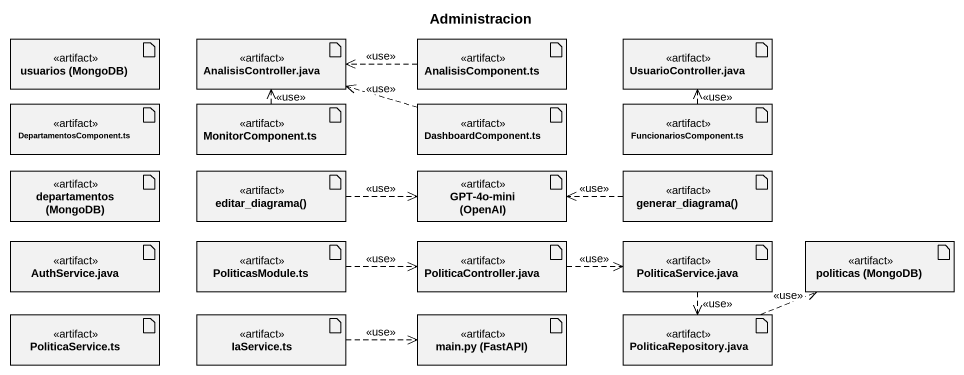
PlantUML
@startuml
title Administracion
artifact "usuarios (MongoDB)" as usuarios_MongoDB <<artifact>>
artifact "AnalisisController.java" as AnalisisController_java <<artifact>>
artifact "AnalisisComponent.ts" as AnalisisComponent_ts <<artifact>>
artifact "UsuarioController.java" as UsuarioController_java <<artifact>>
artifact "DepartamentosComponent.ts" as DepartamentosComponent_ts <<artifact>>
artifact "MonitorComponent.ts" as MonitorComponent_ts <<artifact>>
artifact "DashboardComponent.ts" as DashboardComponent_ts <<artifact>>
artifact "FuncionariosComponent.ts" as FuncionariosComponent_ts <<artifact>>
artifact "departamentos (MongoDB)" as departamentos_MongoDB <<artifact>>
artifact "editar_diagrama()" as editar_diagrama <<artifact>>
artifact "GPT-4o-mini (OpenAI)" as GPT_4o_mini_OpenAI <<artifact>>
artifact "generar_diagrama()" as generar_diagrama <<artifact>>
artifact "AuthService.java" as AuthService_java <<artifact>>
artifact "PoliticasModule.ts" as PoliticasModule_ts <<artifact>>
artifact "PoliticaController.java" as PoliticaController_java <<artifact>>
artifact "PoliticaService.java" as PoliticaService_java <<artifact>>
artifact "politicas (MongoDB)" as politicas_MongoDB <<artifact>>
artifact "PoliticaService.ts" as PoliticaService_ts <<artifact>>
artifact "IaService.ts" as IaService_ts <<artifact>>
artifact "main.py (FastAPI)" as main_py_FastAPI <<artifact>>
artifact "PoliticaRepository.java" as PoliticaRepository_java <<artifact>>
AnalisisComponent_ts .left.> AnalisisController_java : <<use>>
MonitorComponent_ts .up.> AnalisisController_java : <<use>>
DashboardComponent_ts .left.> AnalisisController_java : <<use>>
FuncionariosComponent_ts .up.> UsuarioController_java : <<use>>
editar_diagrama .right.> GPT_4o_mini_OpenAI : <<use>>
generar_diagrama .left.> GPT_4o_mini_OpenAI : <<use>>
PoliticasModule_ts .right.> PoliticaController_java : <<use>>
PoliticaController_java .right.> PoliticaService_java : <<use>>
PoliticaService_java ..> PoliticaRepository_java : <<use>>
IaService_ts .right.> main_py_FastAPI : <<use>>
PoliticaRepository_java .right.> politicas_MongoDB : <<use>>
@enduml
